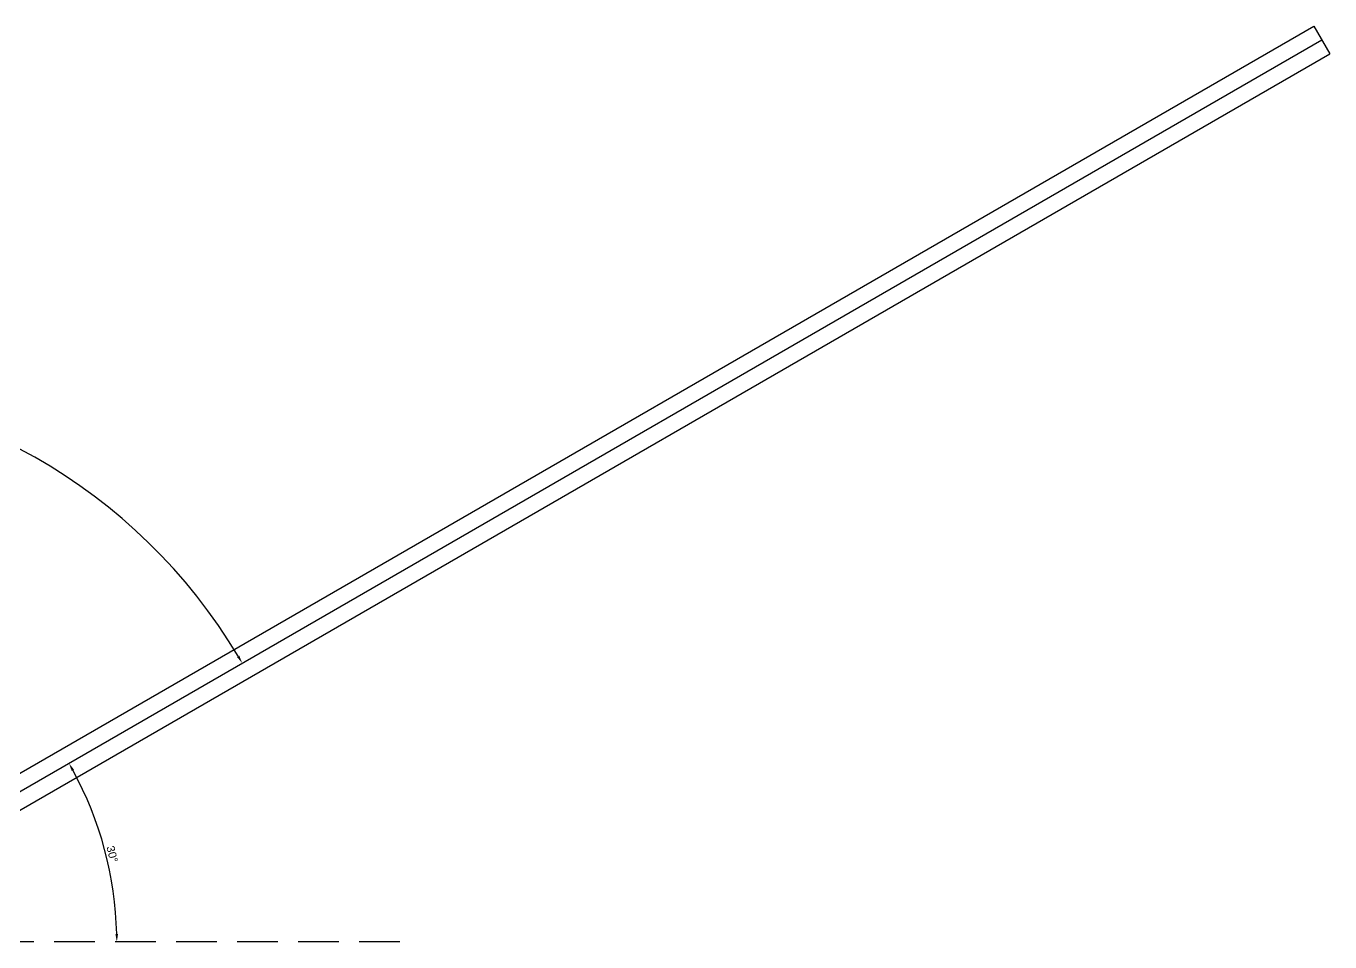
# Model space of a CAD drawing. Header units: millimetres. Extents: x -491 to 491, y 0 to 786.
# Drawn here: x 83.3 to 490.5, y 500 to 786.1 of the extents above; entities that cross this region are included whole.
import ezdxf

# ---------------------------------------------------------------- set-up
doc = ezdxf.new("R2010")
doc.units = ezdxf.units.MM
doc.linetypes.add('DASHED', pattern=[19.05, 12.7, -6.35])
doc.layers.get('0').update_dxf_attribs({"plot": 0})
doc.layers.add('Arms', color=40, linetype='Continuous', plot=False)
doc.styles.get("Standard").update_dxf_attribs({"font": 'arial.ttf'})
doc.dimstyles.new('ISO-25', dxfattribs={"dimtxt": 2.5, "dimasz": 2.5, "dimexe": 1.25, "dimexo": 0.625, "dimtad": 1, "dimtxsty": 'Standard', "dimcen": 2.5, "dimadec": 0, "dimazin": 0, "dimtfac": 1, "dimtmove": 0, "dimatfit": 3, "dimfxl": 1, "dimarcsym": 0})

# ---------------------------------------------------------------- blocks, each defined once
blk = doc.blocks.new('*D7')
at = {"layer": 'Arms', "color": 0, "lineweight": -2}
blk.add_arc((0, 500), 110.56, 151.2956, 178.7044, dxfattribs=at)
at = {"layer": 'Arms', "color": 0}
for points in [[(-96.61, 552.9), (-97.34, 553.31), (-95.75, 555.28)], [(-110.95, 502.5), (-110.12, 502.5), (-110.56, 500)]]:
    blk.add_solid(points, dxfattribs=at)
at = {"layer": 'Defpoints', "color": 0}
for p in [(-488.01, 781.75), (-103.89, 537.81), (-55, 531.75), (-200, 500), (200, 500)]:
    blk.add_point(p, dxfattribs=at)
at = {"layer": 'Arms', "color": 0, "insert": (-108.65, 529.11), "char_height": 2.5, "attachment_point": 5, "rotation": 75}
blk.add_mtext('30%%d', dxfattribs=at)
blk = doc.blocks.new('*D8')
at = {"layer": 'Arms', "color": 0, "lineweight": -2}
blk.add_arc((0, 500), 111.61, 1.2834, 28.7166, dxfattribs=at)
at = {"layer": 'Arms', "color": 0}
for points in [[(98.25, 553.83), (97.52, 553.42), (96.66, 555.81)], [(111.17, 502.5), (112, 502.5), (111.61, 500)]]:
    blk.add_solid(points, dxfattribs=at)
at = {"layer": 'Defpoints', "color": 0}
for p in [(488.01, 781.75), (104.88, 538.17), (55, 531.75), (-200, 500), (200, 500)]:
    blk.add_point(p, dxfattribs=at)
at = {"layer": 'Arms', "color": 0, "insert": (110.17, 527.41), "char_height": 2.5, "attachment_point": 5, "rotation": 283.9705}
blk.add_mtext('30%%d', dxfattribs=at)
blk = doc.blocks.new('*D18')
at = {"layer": 'Arms', "color": 0, "lineweight": -2}
blk.add_arc((0, 500), 174.11, 30.8227, 149.1773, dxfattribs=at)
at = {"layer": 'Arms', "color": 0}
for points in [[(-149.88, 589.42), (-149.16, 589), (-150.78, 587.06)], [(149.16, 589), (149.88, 589.42), (150.78, 587.06)]]:
    blk.add_solid(points, dxfattribs=at)
at = {"layer": 'Defpoints', "color": 0}
for p in [(-488.01, 781.75), (488.01, 781.75), (59.55, 663.61), (-55, 531.75), (55, 531.75)]:
    blk.add_point(p, dxfattribs=at)
at = {"layer": 'Arms', "color": 0, "insert": (0, 676.03), "char_height": 2.5, "attachment_point": 5}
blk.add_mtext('120%%d', dxfattribs=at)

msp = doc.modelspace()

# ---------------------------------------------------------------- linework, layer by layer
msp.add_line((55.001, 531.755), (488.014, 781.755))
at = {"linetype": 'DASHED'}
msp.add_line((200, 500), (-200, 500), dxfattribs=at)
at = {"layer": 'Arms'}
for p, q in [((55.001, 537.529), (485.514, 786.085)), ((485.514, 786.085), (490.514, 777.425)), ((57.501, 527.425), (490.514, 777.425))]:
    msp.add_line(p, q, dxfattribs=at)

# ---------------------------------------------------------------- dimensions: what is measured, and where the dimension line sits
for base, line1, line2, picture, middle in [((-103.895, 537.815), ((200, 500), (-200, 500)), ((-55.001, 531.755), (-488.014, 781.755)), '*D7', (-108.647, 529.112)), ((59.549, 663.61), ((-55.001, 531.755), (-488.014, 781.755)), ((55.001, 531.755), (488.014, 781.755)), '*D18', (0, 676.028))]:
    dim = msp.add_angular_dim_2l(base=base, line1=line1, line2=line2, dimstyle='ISO-25', dxfattribs=at)
    dim.commit()
    dim.dimension.update_dxf_attribs({"geometry": picture, "text_midpoint": middle})
dim = msp.add_angular_dim_2l(base=(104.884, 538.175), line1=((200, 500), (-200, 500)), line2=((55.001, 531.755), (488.014, 781.755)), dimstyle='ISO-25', dxfattribs=at)
dim.commit()
dim.dimension.update_dxf_attribs({"geometry": '*D8', "text_midpoint": (108.313, 526.946), "dimtype": 162})

doc.saveas('drawing.dxf')
